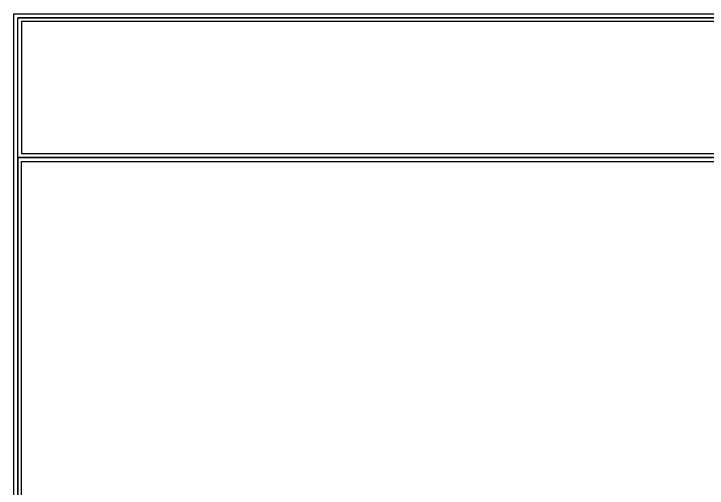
# Model space of a CAD drawing. Header units: centimetres. Extents: x -10126 to 3518, y -12053 to -9298.
# Drawn here: x -478 to 473, y -9948 to -9298 of the extents above; entities that cross this region are included whole.
import ezdxf

# ---------------------------------------------------------------- set-up
doc = ezdxf.new("R2010")
doc.units = ezdxf.units.CM
doc.header["$LTSCALE"] = 100
doc.header["$MEASUREMENT"] = 0
for name, color, linetype in [('HANDRAIL', 161, 'Continuous'), ('SCHEDULE LINES-01', 2, 'Continuous'), ('SCHEDULE LINES-02', 8, 'Continuous')]:
    doc.layers.add(name, color=color, linetype=linetype)

# ---------------------------------------------------------------- blocks, each defined once
blk = doc.blocks.new('1W1W1W')
at = {"layer": 'SCHEDULE LINES-01'}
blk.add_line((-40864.77, 3726.6, 0), (-40864.77, 3545.5), dxfattribs=at)
for points in [[(-40875.43, 982.11, 0), (-40875.43, 3737.26, 0), (-36879.5, 3737.26, 0), (-36879.5, 982.11, 0)], [(-40875.43, 982.11, 0), (-40875.43, 3737.26, 0), (-36879.5, 3737.26, 0), (-36879.5, 982.11, 0)], [(-40875.43, 982.11, 0), (-40875.43, 3737.26, 0), (-36879.5, 3737.26, 0), (-36879.5, 982.11, 0)], [(-40864.77, 992.76, 0), (-40864.77, 3534.85, 0), (-36890.16, 3534.85, 0), (-36890.16, 992.76, 0)], [(-40864.77, 992.76, 0), (-40864.77, 3534.85, 0), (-36890.16, 3534.85, 0), (-36890.16, 992.76, 0)], [(-40864.77, 992.76, 0), (-40864.77, 3534.85, 0), (-36890.16, 3534.85, 0), (-36890.16, 992.76, 0)]]:
    blk.add_polyline3d(points, close=True, dxfattribs=at)
blk.add_polyline3d([(-40864.77, 3545.5, 0), (-36890.16, 3545.5, 0), (-36890.16, 3726.6, 0), (-40864.77, 3726.6, 0)], dxfattribs=at)
blk.add_polyline3d([(-40864.77, 3545.5, 0), (-36890.16, 3545.5, 0), (-36890.16, 3726.6, 0), (-40864.77, 3726.6, 0)], dxfattribs=at)
blk.add_polyline3d([(-40864.77, 3545.5, 0), (-36890.16, 3545.5, 0), (-36890.16, 3726.6, 0), (-40864.77, 3726.6, 0)], dxfattribs=at)
at = {"layer": 'SCHEDULE LINES-02', "elevation": 0}
blk.add_lwpolyline([(-40870.1, 3731.93), (-36884.83, 3731.93), (-36884.83, 3540.18), (-36884.83, 987.43), (-40870.1, 987.43), (-40870.1, 3540.18), (-40870.1, 3731.93), (-36884.83, 3731.93), (-36884.83, 3540.18), (-36884.83, 987.43), (-40870.1, 987.43), (-40870.1, 3540.18), (-40870.1, 987.43), (-36884.83, 987.43), (-36884.83, 3540.18), (-36884.83, 3731.93)], close=True, dxfattribs=at)
at = {"layer": 'SCHEDULE LINES-02'}
blk.add_polyline3d([(-36884.83, 3540.18, 0), (-40870.1, 3540.18, 0)], close=True, dxfattribs=at)
blk.add_polyline3d([(-36884.83, 3540.18, 0), (-40870.1, 3540.18, 0)], close=True, dxfattribs=at)
blk.add_polyline3d([(-36884.83, 3540.18, 0), (-40870.1, 3540.18, 0)], close=True, dxfattribs=at)

msp = doc.modelspace()

# ---------------------------------------------------------------- block references
at = {"layer": 'HANDRAIL'}
msp.add_blockref('1W1W1W', (40397.12, -13034.8), dxfattribs=at)

doc.saveas('drawing.dxf')
